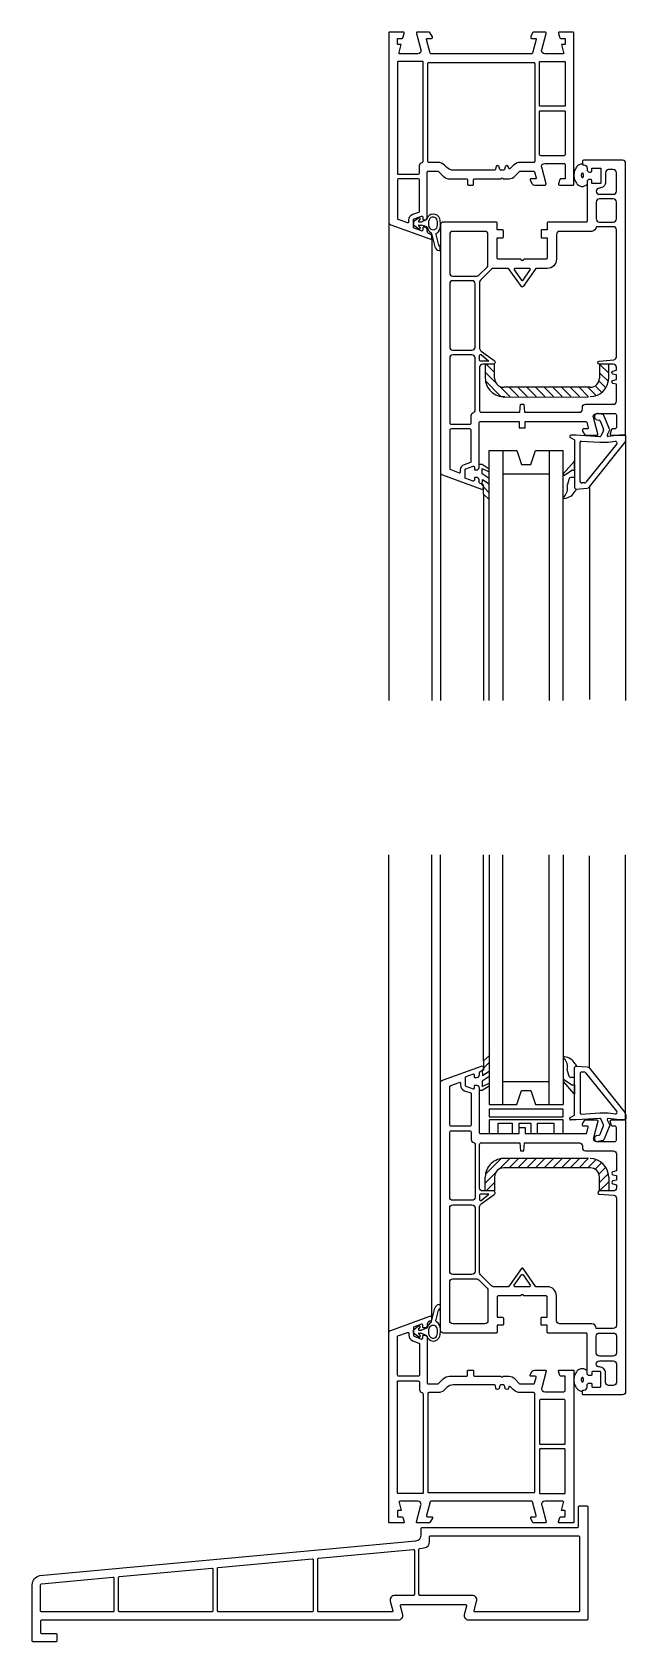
# Model space of a CAD drawing. Header units: inches. Extents: x 5 to 4439, y 354 to 1460.
# Drawn here: x 1325 to 1518, y 378 to 899 of the extents above; entities that cross this region are included whole.
import ezdxf

# ---------------------------------------------------------------- set-up
doc = ezdxf.new("R2010")
doc.units = ezdxf.units.IN
doc.header["$MEASUREMENT"] = 0
for name, color, linetype in [('FINE', 70, 'Continuous'), ('MED', 32, 'Continuous'), ('THIN', 151, 'Continuous')]:
    doc.layers.add(name, color=color, linetype=linetype)

# ---------------------------------------------------------------- blocks, each defined once
blk = doc.blocks.new('DVSI_SILL')
at = {"layer": 'FINE'}
for p, q in [((32.5, 247.9), (32.5, 167)), ((37, 167), (37, 247.9)), ((52, 167), (52, 247.9)), ((56.5, 247.9), (56.5, 167)), ((30.75, 181.14), (32.5, 182.82)), ((30.3, 178.15), (30.38, 176.36)), ((30.38, 176.36), (32.5, 177.77)), ((30.75, 181.14), (30.75, 178.95)), ((32.5, 180.65), (30.75, 178.78)), ((58.5, 176.07), (57.77, 178.3)), ((32.5, 173), (30.25, 171.56)), ((32.5, 176.04), (30.3, 174.57)), ((30.3, 174.57), (30.3, 172.86)), ((30.3, 172.86), (32.5, 173.89)), ((37, 174.5), (52, 174.5)), ((60.1, 170.49), (56.66, 174.45)), ((56.98, 174.95), (59.28, 173.35)), ((60.21, 175.73), (58.97, 175.73)), ((59.4, 173.33), (60.21, 173.33)), ((60.21, 173.33), (60.21, 170.25)), ((30.25, 171.56), (29.25, 171.56)), ((32.5, 167), (41.5, 167)), ((41.5, 167), (43, 171.5)), ((43, 171.5), (46, 171.5)), ((46, 171.5), (47.5, 167)), ((47.5, 167), (56.5, 167)), ((31.34, 144.47), (36.35, 149.47)), ((35.85, 146.14), (39.25, 149.54)), ((39.03, 146.5), (42.07, 149.54)), ((41.86, 146.5), (44.89, 149.53)), ((44.69, 146.5), (47.72, 149.53)), ((47.52, 146.5), (50.54, 149.52)), ((50.34, 146.5), (53.36, 149.52)), ((53.17, 146.5), (56.19, 149.51)), ((56, 146.5), (59.01, 149.51)), ((58.83, 146.5), (61.83, 149.5)), ((61.66, 146.5), (64.66, 149.5)), ((64.49, 146.5), (67.17, 149.18)), ((66.86, 146.04), (69, 148.19)), ((68.11, 144.46), (70.34, 146.69)), ((31.26, 141.56), (34.62, 144.92)), ((31.53, 139), (34.26, 141.73)), ((68.26, 141.79), (71.15, 144.67)), ((68.3, 139), (71.26, 141.96)), ((71.13, 139), (71.26, 139.13)), ((13.87, 96.7), (14.96, 101.06)), ((15.28, 96.99), (16.15, 100.44)), ((16.31, 102.19), (16.7, 102.22)), ((16.7, 102.22), (16.66, 100.91)), ((9.72, 95.31), (8, 93.97)), ((8, 92.97), (8, 93.97)), ((9.61, 94.12), (10.16, 94.92)), ((9.7, 93.97), (10.6, 93.97)), ((12.36, 94.58), (10.6, 93.97)), ((9.72, 91.63), (8, 92.97)), ((9.61, 92.82), (10.16, 92.02)), ((9.7, 92.97), (10.6, 92.97)), ((10.6, 92.97), (12.28, 92.15))]:
    blk.add_line(p, q, dxfattribs=at)
for centre, radius, start, end in [((56.91, 182.2), 0.3, 89.722, 246.0171), ((56.28, 177.73), 4.81, 30.2956, 82.3863), ((30.08, 178.78), 0.67, 289.6538, 360), ((54.25, 179.3), 3.66, 344.2375, 45.967), ((56.86, 174.68), 0.3, 65.2005, 228.3681), ((58.97, 176.23), 0.5, 198.061, 270), ((59.4, 173.63), 0.3, 246.2973, 270), ((59.91, 170.25), 0.3, 0, 50.3159), ((16.42, 100.69), 1.5, 93.9433, 165.9433), ((16.81, 100.23), 0.7, 102.8502, 169.7516), ((9.7, 94.07), 0.1, 149.5151, 270), ((9.9, 95.07), 0.3, 329.5151, 127.9424), ((12.16, 94.8), 0.3, 312.057, 327.7481), ((15.72, 93.71), 3.44, 124.9705, 164.2396), ((15.91, 93.44), 3.07, 156.2804, 202.752), ((14.37, 94.08), 1.41, 14.3375, 159.9946), ((13.58, 96.77), 0.3, 304.9705, 345.9433), ((15.57, 96.91), 0.3, 165.9433, 255.7794), ((14.73, 95), 1.8, 24.1959, 64.5505), ((11.55, 93.47), 4.3, 347.1829, 12.8171), ((13.21, 94.09), 3.56, 353.5125, 34.2412), ((9.7, 92.87), 0.1, 90, 210.4849), ((9.9, 91.87), 0.3, 232.0576, 30.4849), ((12.08, 91.93), 0.3, 32.2519, 47.943), ((14.45, 92.56), 2.16, 192.637, 343.6181), ((14.37, 92.74), 1.39, 200.456, 350.9694), ((11.55, 93.47), 5.2, 343.0162, 2.3764), ((64.91, 77.81), 4.91, 162.9814, 180), ((63.82, 78.15), 3.77, 143.5372, 162.9814), ((63.13, 78.66), 2.91, 119.2723, 143.5372), ((62.69, 79.44), 2.01, 90, 119.2723), ((63.21, 77.98), 0.817, 151.5468, 167.349), ((62.93, 78.14), 0.499, 127.3934, 151.5468), ((62.76, 78.36), 0.213, 90, 127.3934), ((62.69, 79.44), 2.01, 60.7277, 90), ((62.76, 78.36), 0.213, 52.6066, 90), ((62.58, 78.14), 0.499, 28.4532, 52.6066), ((62.3, 77.98), 0.817, 12.651, 28.4532), ((62.25, 78.66), 2.91, 46.6045, 60.7277), ((64.91, 77.81), 4.91, 180, 197.0186), ((63.82, 77.48), 3.77, 197.0186, 216.4628), ((63.13, 76.97), 2.91, 216.4628, 240.7277), ((62.69, 76.19), 2.01, 240.7277, 270), ((63.65, 77.89), 1.27, 167.349, 180), ((63.65, 77.89), 1.27, 180, 192.651), ((63.21, 77.79), 0.817, 192.651, 208.4532), ((62.93, 77.63), 0.499, 208.4532, 232.6066), ((62.76, 77.41), 0.213, 232.6066, 270), ((62.69, 76.19), 2.01, 270, 271.7258), ((62.76, 77.41), 0.213, 270, 307.3934), ((62.58, 77.63), 0.499, 307.3934, 331.5468), ((62.3, 77.79), 0.817, 331.5468, 347.349), ((61.86, 77.89), 1.27, 0, 12.651), ((61.86, 77.89), 1.27, 347.349, 360)]:
    blk.add_arc(centre, radius, start, end, dxfattribs=at)
at = {"layer": 'MED'}
for p, q in [((0, 92.92), (0, 247.9)), ((14, 97.47), (14, 247.9)), ((16.75, 173.92), (16.75, 247.9)), ((30.75, 181.14), (30.75, 247.9)), ((65, 178.79), (65, 247.57)), ((76.75, 162.12), (76.75, 247.9))]:
    blk.add_line(p, q, dxfattribs=at)
for points in [[(16.75, 173.92, -0.315299), (17.41, 174.86), (30.08, 179.47, -0.520567), (30.75, 179), (30.75, 178.47, -0.315299), (30.42, 178), (29.91, 177.81, 0.315299), (29.25, 176.87), (29.25, 176.47, -0.414214), (28.45, 175.67), (28.05, 175.67, -0.414214), (27.75, 175.97), (27.75, 176.6, 0.520567), (27.35, 176.88), (24.95, 176.01, 0.315299), (24.75, 175.72), (24.75, 173.22, 0.315299), (24.95, 172.93), (27.35, 172.06, 0.520567), (27.75, 172.34), (27.75, 172.97, -0.414214), (28.05, 173.27), (28.45, 173.27, -0.414214), (29.25, 172.47), (29.25, 158.1, 0.414214), (29.75, 157.6), (39.49, 157.6), (42.25, 157.6), (42.25, 159.6), (44.25, 159.6), (44.25, 157.6), (59.25, 157.6), (63.85, 157.6, 0.339454), (64.14, 157.82), (64.62, 159.62, 0.493145), (64.33, 160), (63.05, 160, -0.414214), (62.75, 160.3), (62.75, 160.7), (63.27, 161.6, -0.267949), (63.96, 162), (67.46, 162, -0.493145), (67.75, 161.62), (66.31, 156.26, 0.493145), (67.28, 155), (73.25, 155, 0.414214), (73.75, 155.5), (73.75, 159.5, 0.414214), (73.25, 160), (72.42, 160, -0.339454), (72.13, 160.22), (71.75, 161.62, -0.493145), (72.04, 162), (76.45, 162, -0.414214), (76.75, 161.7), (76.75, 149.14), (76.75, 100.98), (76.75, 74, -0.414214), (75.75, 73), (63.05, 73, -0.414214), (62.75, 73.3), (62.75, 74.2, -0.414214), (63.05, 74.5), (63.25, 74.5, 0.414214), (64.25, 75.5), (64.25, 76, -0.414214), (65.05, 76.8), (65.45, 76.8, -0.414214), (65.75, 76.5), (65.75, 75.8, 0.414214), (66.05, 75.5), (68.45, 75.5, 0.414214), (68.75, 75.8), (68.75, 80.2, 0.414214), (68.45, 80.5), (66.05, 80.5, 0.414214), (65.75, 80.2), (65.75, 79.5, -0.414214), (65.45, 79.2), (65.05, 79.2, -0.414214), (64.25, 80), (64.25, 92.7, 0.414214), (63.95, 93), (57.95, 93), (57.51, 93), (51.65, 93, -0.414214), (51.35, 93.3), (51.35, 95.5), (49.65, 95.5, -0.414214), (49.35, 95.8), (49.35, 97.8, -0.414214), (49.65, 98.1), (51.35, 98.1), (51.35, 104.7, 0.414214), (51.05, 105), (43.75, 105, 1), (42.75, 105), (35.45, 105, 0.414214), (35.15, 104.7), (35.15, 98.1), (36.85, 98.1, -0.414214), (37.15, 97.8), (37.15, 95.8, -0.414214), (36.85, 95.5), (35.15, 95.5), (35.15, 93.3, -0.414214), (34.85, 93), (29.53, 93), (17.75, 93, -0.414214), (16.75, 94), (16.75, 152.09)], [(-115.5, 11.46, -0.365982), (-113, 14.42), (8.83, 25.72, 0.365982), (10.5, 27.69), (10.5, 29.7, -0.414214), (10.8, 30), (61.2, 30, 0.414214), (61.5, 30.3), (61.5, 36.7, -0.414214), (61.8, 37), (64.2, 37, -0.414214), (64.5, 36.7), (64.5, 0.3, -0.414214), (64.2, 0), (26, 0, -0.493145), (24.55, 1.89), (25.28, 4.62, 0.493145), (24.99, 5), (4.01, 5, 0.493145), (3.72, 4.62), (4.45, 1.89, -0.493145), (3, 0), (-112.5, 0, 0.414214), (-112.8, -0.3), (-112.8, -4, 0.414214), (-112.5, -4.3), (-107.8, -4.3, -0.414214), (-107.5, -4.6), (-107.5, -6.7, -0.414214), (-107.8, -7), (-115.2, -7, -0.414214), (-115.5, -6.7)]]:
    blk.add_lwpolyline(points, format="xyb", close=True, dxfattribs=at)
blk.add_lwpolyline([(12.5, 91.47), (12.5, 76.8, 0.414214), (12.8, 76.5), (16, 76.5), (17.62, 78.12, -0.198912), (19.74, 79), (25.2, 79, 0.414214), (25.5, 79.3), (25.5, 80.7, -0.414214), (25.8, 81), (27.2, 81, -0.414214), (27.5, 80.7), (27.5, 79.3, 0.414214), (27.8, 79), (36.45, 79, 1), (37.05, 79), (39.01, 79, -0.220922), (40.88, 78.12), (42.41, 76.59, 0.198912), (42.62, 76.5), (46.98, 76.5, 0.339454), (47.27, 76.72), (47.77, 78.62, 0.493145), (47.48, 79), (46.12, 79, -0.57735), (45.86, 79.45), (46.52, 80.6, -0.267949), (47.21, 81), (50.71, 81, -0.493145), (51, 80.62), (49.56, 75.26, 0.493145), (50.53, 74), (56.7, 74, 0.414214), (57.2, 74.5), (57.2, 78.85, 0.414214), (57.05, 79), (55.67, 79, -0.339454), (55.38, 79.22), (55, 80.62, -0.493145), (55.29, 81), (59.85, 81, -0.414214), (60, 80.85), (60, 31.8, -0.414214), (59.7, 31.5), (55.29, 31.5, -0.493145), (55, 31.88), (55.38, 33.28, -0.339454), (55.67, 33.5), (56.9, 33.5, 0.414214), (57.2, 33.8), (57.2, 35.2, 0.414214), (56.9, 35.5), (55.97, 35.5), (56.67, 38.12, 0.493145), (56.38, 38.5), (50.53, 38.5, 0.493145), (49.56, 37.24), (51, 31.88, -0.493145), (50.71, 31.5), (46.92, 31.5, -0.267949), (46.66, 31.65), (46, 32.8), (46, 33.2, -0.414214), (46.3, 33.5), (47.48, 33.5, 0.493145), (47.77, 33.88), (46.6, 38.28, 0.339454), (46.31, 38.5), (13.69, 38.5, 0.339454), (13.4, 38.28), (12.23, 33.88, 0.493145), (12.52, 33.5), (13.88, 33.5, -0.57735), (14.14, 33.05), (13.34, 31.65, -0.267949), (13.08, 31.5), (9.29, 31.5, -0.493145), (9, 31.88), (10.44, 37.24, 0.493145), (9.47, 38.5), (3.62, 38.5, 0.493145), (3.33, 38.12), (4.03, 35.5), (3.1, 35.5, 0.414214), (2.8, 35.2), (2.8, 33.8, 0.414214), (3.1, 33.5), (4.33, 33.5, -0.339454), (4.62, 33.28), (5, 31.88, -0.493145), (4.71, 31.5), (0.3, 31.5, -0.414214), (0, 31.8), (0, 92.92, -0.315299), (0.66, 93.86), (13.33, 98.47, -0.520567), (14, 98), (14, 97.47, -0.315299), (13.67, 97), (13.16, 96.81, 0.315299), (12.5, 95.87), (12.5, 95.47, -0.414214), (11.7, 94.67), (11.3, 94.67, -0.414214), (11, 94.97), (11, 95.6, 0.520567), (10.6, 95.88), (8.2, 95.01, 0.315299), (8, 94.73), (8, 92.22, 0.315299), (8.2, 91.94), (10.6, 91.06, 0.520567), (11, 91.34), (11, 91.97, -0.414214), (11.3, 92.27), (11.7, 92.27, -0.414214), (12.5, 91.47)], format="xyb", dxfattribs=at)
at = {"layer": 'THIN'}
for p, q in [((30.75, 178.78), (30.75, 178.95)), ((60.21, 163.57), (60.21, 178.97)), ((60.72, 179.7), (60.72, 179.47)), ((60.75, 179.47), (64.3, 179.16)), ((63.54, 177.46), (62.55, 177.5)), ((73.86, 164.81), (63.9, 177.27)), ((65, 178.79), (76.59, 164.27)), ((62.01, 177.01), (62.01, 164.23)), ((56.5, 165.5), (32.5, 165.5)), ((32.5, 165.5), (32.5, 163)), ((32.5, 163), (56.5, 163)), ((56.5, 162), (32.5, 162)), ((32.5, 162), (32.5, 157.6)), ((56.5, 163), (56.5, 165.5)), ((56.5, 157.6), (56.5, 162)), ((58.71, 162.7), (60.21, 163.57)), ((58.71, 162.3), (58.71, 162.7)), ((60.71, 162), (59.01, 162)), ((68.4, 162.5), (60.71, 162)), ((62.33, 163.93), (68.39, 164.3)), ((68.41, 164.3), (71.08, 164.3)), ((69.58, 160.47), (68.69, 162.33)), ((70.81, 162.06), (71.64, 160.32)), ((71.12, 164.3), (73.4, 164)), ((74.81, 162), (71.12, 162.48)), ((76.51, 162), (74.81, 162)), ((76.81, 163.65), (76.81, 162.3)), ((32.5, 157.6), (35.5, 157.6)), ((35.5, 157.6), (35.5, 161)), ((35.5, 161), (40, 161)), ((40, 161), (40, 157.6)), ((40, 157.6), (42.25, 157.6)), ((42.25, 157.6), (42.25, 161)), ((42.25, 161), (46, 161)), ((46, 161), (46, 157.6)), ((46, 157.6), (48.25, 157.6)), ((48.25, 157.6), (48.25, 161)), ((48.25, 161), (53.5, 161)), ((53.5, 161), (53.5, 157.6)), ((53.5, 157.6), (56.5, 157.6)), ((67.44, 157), (68.12, 157.12)), ((68.5, 157.42), (69.59, 160.06)), ((71.64, 160.32), (69.69, 155.61)), ((69.32, 155.31), (67.81, 155.03)), ((37.09, 149.66), (64.75, 149.62)), ((65.26, 146.5), (37.26, 146.5)), ((31.26, 139), (31.26, 143.5)), ((34.26, 143.5), (34.26, 139)), ((68.26, 139), (68.26, 143.5)), ((71.26, 143.5), (71.26, 139)), ((34.26, 139), (31.26, 139)), ((71.26, 139), (68.26, 139))]:
    blk.add_line(p, q, dxfattribs=at)
for points in [[(19.75, 172.7, -0.315299), (20.08, 173.17), (22.85, 174.18, -0.520567), (23.25, 173.9), (23.25, 173.36, 0.315299), (24.57, 171.48), (26.55, 170.75, -0.315299), (26.75, 170.47), (26.75, 160.5, -0.414214), (26.25, 160), (20.25, 160, -0.414214), (19.75, 160.5)], [(19.75, 152.09), (19.75, 158, -0.414214), (20.25, 158.5), (26.25, 158.5, -0.414214), (26.75, 158), (26.75, 155.65, 0.356394), (27.55, 154.67, -0.356394), (27.95, 154.18), (27.95, 152.09), (27.95, 137, -0.414214), (26.95, 136), (20.75, 136, -0.414214), (19.75, 137)], [(67.25, 94.5, 0.413412), (65.75, 96), (55.35, 96, -0.414214), (54.35, 97), (54.35, 105, 0.414214), (51.35, 108), (47.65, 108), (43.5, 113.9, 0.518954), (43, 113.9), (38.85, 108), (33.96, 108, -0.198912), (33.26, 108.29), (29.74, 111.81, -0.198912), (29.45, 112.51), (29.45, 133.92, -0.266737), (29.95, 134.79), (34.2, 137.85, 0.266737), (34.45, 138.29), (34.45, 138.5, 0.41424), (33.95, 139), (30.45, 139, -0.41424), (29.45, 140), (29.45, 154.1, -0.414214), (29.95, 154.6), (42.5, 154.6), (42.73, 152), (43.77, 152), (44, 154.6), (61.75, 154.6, -0.414214), (62.75, 153.6), (62.75, 153, 0.414214), (63.75, 152), (72.75, 152, -0.414214), (73.75, 151), (73.75, 145.5), (72.64, 145.24, 0.791288), (72.64, 144.27), (73.75, 144), (73.75, 142.5), (72.64, 142.24, 0.791288), (72.64, 141.27), (73.75, 141), (73.75, 140, -0.41424), (72.75, 139), (68.25, 139), (68.25, 139, 0.932064), (68.18, 138.01), (72.89, 137.62, -0.37361), (73.75, 136.63), (73.75, 95.5, -0.414214), (72.75, 94.5), (67.26, 94.5)], [(29.45, 137.7), (29.45, 136.18, 0.57886), (29.9, 135.92), (32.47, 138), (29.75, 138, 0.414187)], [(26.95, 134.5, -0.414214), (27.95, 133.5), (27.95, 113, -0.414214), (26.95, 112), (20.75, 112, -0.414214), (19.75, 113), (19.75, 133.5, -0.414214), (20.75, 134.5)], [(19.75, 109.5, -0.414214), (20.75, 110.5), (28.51, 110.5, -0.198912), (29.22, 110.21), (31.86, 107.57, -0.198912), (32.15, 106.86), (32.15, 97, -0.414214), (31.15, 96), (29.53, 96), (20.75, 96, -0.414214), (19.75, 97)], [(43, 111.82, -0.518954), (43.5, 111.82), (45.85, 108.47, -0.607684), (45.6, 108), (40.9, 108, -0.607684), (40.65, 108.47)], [(2.8, 79.5), (2.8, 91.77, -0.315299), (3, 92.05), (6.1, 93.18, -0.520567), (6.5, 92.9), (6.5, 92.36, 0.315299), (7.82, 90.48), (9.8, 89.76, -0.315299), (10, 89.47), (10, 79.5, -0.414214), (9.5, 79), (3.3, 79, -0.414214)], [(73.75, 86.5, -0.414214), (72.75, 85.5), (68.25, 85.5, -0.414214), (67.25, 86.5), (67.25, 92, -0.414214), (68.25, 93), (72.75, 93, -0.414214), (73.75, 92)], [(73.75, 77, -0.414214), (72.75, 76), (71.25, 76, -0.414214), (70.25, 77), (70.25, 80, 0.414214), (68.25, 82, -0.414214), (67.25, 83, -0.414214), (68.25, 84), (72.75, 84, -0.414214), (73.75, 83)], [(10.9, 41), (3.1, 41, -0.414214), (2.8, 41.3), (2.8, 77.2, -0.414214), (3.1, 77.5), (9.5, 77.5, -0.414214), (10, 77), (10, 74.7, 0.356394), (10.8, 73.72, -0.356394), (11.2, 73.23), (11.2, 41.3, -0.414214)], [(57.2, 71, 0.414214), (56.7, 71.5), (49.3, 71.5, 0.414214), (48.8, 71), (48.8, 57.3, 0.414214), (49.1, 57), (56.9, 57, 0.414214), (57.2, 57.3), (57.2, 71)], [(49.1, 41), (56.9, 41, 0.414214), (57.2, 41.3), (57.2, 55.2, 0.414214), (56.9, 55.5), (49.1, 55.5, 0.414214), (48.8, 55.2), (48.8, 41.3, 0.414214)], [(10.05, 23.19), (11.53, 23.44, 0.365982), (13.2, 25.41), (13.2, 27, -0.414214), (13.5, 27.3), (61.5, 27.3, -0.414214), (61.8, 27), (61.8, 3, -0.414214), (61.5, 2.7), (27.95, 2.7, -0.493145), (27.67, 3.08), (28.48, 6.11, 0.493145), (27.03, 8), (10.1, 8, -0.414214), (9.8, 8.3), (9.8, 22.89, -0.365982)], [(8.3, 22.63), (8.3, 8.3, -0.414214), (8, 8), (1.97, 8, 0.493145), (0.52, 6.11), (1.33, 3.08, -0.493145), (1.05, 2.7), (-22.7, 2.7, -0.414214), (-23, 3), (-23, 19.78, -0.387387), (-22.73, 20.08), (7.97, 22.93, -0.441558)], [(-57, 16.57), (-57, 3, -0.414214), (-57.3, 2.7), (-87.2, 2.7, -0.414214), (-87.5, 3), (-87.5, 13.8, -0.387387), (-87.23, 14.1), (-57.33, 16.87, -0.441558)], [(-24.5, 19.59), (-24.5, 3, -0.414214), (-24.8, 2.7), (-55.2, 2.7, -0.414214), (-55.5, 3), (-55.5, 16.77, -0.387387), (-55.23, 17.07), (-24.83, 19.89, -0.441558)], [(-112.53, 11.75), (-89.33, 13.91, -0.441558), (-89, 13.61), (-89, 3, -0.414214), (-89.3, 2.7), (-112.5, 2.7, -0.414214), (-112.8, 3), (-112.8, 11.46, -0.387387)]]:
    blk.add_lwpolyline(points, format="xyb", close=True, dxfattribs=at)
blk.add_lwpolyline([(47.3, 73.4, 0.414214), (47, 73.7), (42.58, 73.7, -0.198912), (40.46, 74.58), (39.38, 75.66, 0.606815), (38.88, 75.5), (38.82, 75.19, -0.8391), (37.68, 75.19), (37.54, 75.95, 0.36397), (37.25, 76.2), (36.25, 76.2, 0.36397), (35.96, 75.95), (35.82, 75.19, -0.8391), (34.68, 75.19), (34.54, 75.95, 0.36397), (34.25, 76.2), (20.9, 76.2, 0.198912), (18.78, 75.32), (18.04, 74.58, -0.198912), (15.92, 73.7), (13, 73.7, 0.414214), (12.7, 73.4), (12.7, 41.6, 0.414214), (13, 41.3), (47, 41.3, 0.414214), (47.3, 41.6), (47.3, 73.4)], format="xyb", dxfattribs=at)
for centre, radius, start, end in [((60.71, 178.97), 0.5, 88.5203, 180), ((60.71, 178.97), 0.5, 85, 180), ((60.22, 179.7), 0.5, 360, 65.2077), ((62.51, 177.01), 0.5, 85, 180), ((63.51, 176.96), 0.5, 38.6198, 87.3304), ((64.22, 178.16), 1, 38.6198, 85), ((59.01, 162.3), 0.3, 180, 270), ((62.31, 164.23), 0.3, 180, 274.2927), ((68.41, 164), 0.3, 90, 94.2927), ((68.42, 162.2), 0.3, 25.4867, 93.6852), ((71.09, 162.18), 0.3, 82.5496, 205.4867), ((71.08, 164), 0.3, 82.5496, 90), ((73.47, 164.49), 0.5, 262.5496, 38.6198), ((76.51, 162.3), 0.3, 270, 360), ((75.81, 163.65), 1, 0, 38.6198), ((67.62, 156.01), 1, 100.4865, 280.4868), ((68.03, 157.62), 0.5, 280.4867, 337.4867), ((69.13, 160.25), 0.5, 337.4867, 25.4867), ((69.23, 155.8), 0.5, 280.4867, 337.4867), ((37.32, 143.5), 6.05, 87.2802, 180), ((37.26, 143.5), 3, 90, 180), ((65.25, 143.49), 6.01, 0.0957, 89.9043), ((65.26, 143.5), 3, 0, 90)]:
    blk.add_arc(centre, radius, start, end, dxfattribs=at)
blk = doc.blocks.new('DVSI_HEADER')
at = {"layer": 'FINE'}
for p, q in [((9.72, -60.13), (8, -61.47)), ((8, -61.47), (8, -62.47)), ((9.72, -63.81), (8, -62.47)), ((9.61, -61.32), (10.16, -60.52)), ((9.7, -61.47), (10.6, -61.47)), ((9.7, -62.47), (10.6, -62.47)), ((10.6, -61.47), (12.28, -60.65)), ((12.36, -63.08), (10.6, -62.47)), ((9.61, -62.62), (10.16, -63.42)), ((13.87, -65.2), (14.96, -69.56)), ((15.28, -65.49), (16.15, -68.94)), ((16.31, -70.69), (16.7, -70.72)), ((16.7, -70.72), (16.66, -69.41)), ((31.53, -107.5), (34.26, -110.23)), ((68.3, -107.5), (71.26, -110.46)), ((71.13, -107.5), (71.26, -107.63)), ((31.26, -110.06), (34.62, -113.42)), ((31.34, -112.97), (36.35, -117.97)), ((35.85, -114.64), (39.25, -118.04)), ((66.86, -114.54), (69, -116.69)), ((68.11, -112.96), (70.34, -115.19)), ((68.26, -110.29), (71.15, -113.17)), ((39.03, -115), (42.07, -118.04)), ((41.86, -115), (44.89, -118.03)), ((44.69, -115), (47.72, -118.03)), ((47.52, -115), (50.54, -118.02)), ((50.34, -115), (53.36, -118.02)), ((53.17, -115), (56.19, -118.01)), ((56, -115), (59.01, -118.01)), ((58.83, -115), (61.83, -118)), ((61.66, -115), (64.66, -118)), ((64.49, -115), (67.17, -117.68)), ((32.5, -216.4), (32.5, -135.5)), ((32.5, -135.5), (41.5, -135.5)), ((37, -135.5), (37, -216.4)), ((41.5, -135.5), (43, -140)), ((46, -140), (47.5, -135.5)), ((47.5, -135.5), (56.5, -135.5)), ((52, -135.5), (52, -216.4)), ((56.5, -216.4), (56.5, -135.5)), ((30.25, -140.06), (29.25, -140.06)), ((32.5, -141.5), (30.25, -140.06)), ((43, -140), (46, -140)), ((60.1, -138.99), (56.66, -142.95)), ((60.21, -141.83), (60.21, -138.75)), ((30.3, -141.36), (32.5, -142.39)), ((30.3, -143.07), (30.3, -141.36)), ((32.5, -144.54), (30.3, -143.07)), ((30.3, -146.65), (30.38, -144.86)), ((30.38, -144.86), (32.5, -146.27)), ((37, -143), (52, -143)), ((56.98, -143.45), (59.28, -141.85)), ((58.5, -144.57), (57.77, -146.8)), ((60.21, -144.23), (58.97, -144.23)), ((59.4, -141.83), (60.21, -141.83)), ((30.75, -147.28), (30.75, -147.45)), ((32.5, -149.15), (30.75, -147.28)), ((30.75, -149.64), (30.75, -147.45)), ((30.75, -149.64), (32.5, -151.32)), ((60.72, -148.2), (60.72, -147.97))]:
    blk.add_line(p, q, dxfattribs=at)
for centre, radius, start, end in [((64.91, -46.31), 4.91, 162.9814, 180), ((64.91, -46.31), 4.91, 180, 197.0186), ((63.82, -45.98), 3.77, 143.5372, 162.9814), ((63.13, -45.47), 2.91, 119.2723, 143.5372), ((62.69, -44.69), 2.01, 90, 119.2723), ((63.65, -46.39), 1.27, 167.349, 180), ((63.65, -46.39), 1.27, 180, 192.651), ((63.21, -46.29), 0.817, 151.5468, 167.349), ((63.21, -46.48), 0.817, 192.651, 208.4532), ((62.93, -46.13), 0.499, 127.3934, 151.5468), ((62.93, -46.64), 0.499, 208.4532, 232.6066), ((62.76, -45.91), 0.213, 90, 127.3934), ((62.69, -44.69), 2.01, 88.2742, 90), ((62.76, -45.91), 0.213, 52.6066, 90), ((62.58, -46.13), 0.499, 28.4532, 52.6066), ((62.58, -46.64), 0.499, 307.3934, 331.5468), ((62.3, -46.29), 0.817, 12.651, 28.4532), ((62.3, -46.48), 0.817, 331.5468, 347.349), ((61.86, -46.39), 1.27, 0, 12.651), ((61.86, -46.39), 1.27, 347.349, 360), ((63.82, -46.65), 3.77, 197.0186, 216.4628), ((63.13, -47.16), 2.91, 216.4628, 240.7277), ((62.69, -47.94), 2.01, 240.7277, 270), ((62.76, -46.86), 0.213, 232.6066, 270), ((62.69, -47.94), 2.01, 270, 299.2723), ((62.76, -46.86), 0.213, 270, 307.3934), ((62.25, -47.16), 2.91, 299.2723, 313.3955), ((9.7, -61.37), 0.1, 149.5151, 270), ((9.7, -62.57), 0.1, 90, 210.4849), ((9.9, -60.37), 0.3, 329.5151, 127.9424), ((12.08, -60.43), 0.3, 312.057, 327.7481), ((14.45, -61.06), 2.16, 16.3819, 167.363), ((15.91, -61.94), 3.07, 157.248, 203.7196), ((14.37, -61.24), 1.39, 9.0306, 159.544), ((11.55, -61.97), 4.3, 347.1829, 12.8171), ((13.21, -62.59), 3.56, 325.7588, 6.4875), ((11.55, -61.97), 5.2, 357.6236, 16.9838), ((9.9, -63.57), 0.3, 232.0576, 30.4849), ((12.16, -63.3), 0.3, 32.2519, 47.943), ((15.72, -62.21), 3.44, 195.7604, 235.0295), ((14.37, -62.58), 1.41, 200.0054, 345.6625), ((13.58, -65.27), 0.3, 14.0567, 55.0295), ((15.57, -65.41), 0.3, 104.2206, 194.0567), ((14.73, -63.5), 1.8, 295.4495, 335.8041), ((16.42, -69.19), 1.5, 194.0567, 266.0567), ((16.81, -68.73), 0.7, 190.2484, 257.1498), ((59.91, -138.75), 0.3, 309.6841, 360), ((56.86, -143.18), 0.3, 131.6319, 294.7995), ((58.97, -144.73), 0.5, 90, 161.939), ((59.4, -142.13), 0.3, 90, 113.7027), ((30.08, -147.28), 0.67, 0, 70.3462), ((56.91, -150.7), 0.3, 113.9829, 270.278), ((54.25, -147.8), 3.66, 314.033, 15.7625), ((56.28, -146.23), 4.81, 277.6137, 329.7044), ((60.22, -148.2), 0.5, 294.7923, 0)]:
    blk.add_arc(centre, radius, start, end, dxfattribs=at)
at = {"layer": 'MED'}
for p, q in [((0, -61.42), (0, -216.4)), ((14, -65.97), (14, -216.4)), ((76.75, -130.62), (76.75, -216.4)), ((16.75, -142.42), (16.75, -216.4)), ((30.75, -149.64), (30.75, -216.4)), ((65, -147.29), (65, -216.07))]:
    blk.add_line(p, q, dxfattribs=at)
blk.add_lwpolyline([(12.5, -59.97), (12.5, -45.3, -0.414214), (12.8, -45), (16, -45), (17.62, -46.62, 0.198912), (19.74, -47.5), (25.2, -47.5, -0.414214), (25.5, -47.8), (25.5, -49.2, 0.414214), (25.8, -49.5), (27.2, -49.5, 0.414214), (27.5, -49.2), (27.5, -47.8, -0.414214), (27.8, -47.5), (36.45, -47.5, -1), (37.05, -47.5), (39.01, -47.5, 0.220922), (40.88, -46.62), (42.41, -45.09, -0.198912), (42.62, -45), (46.98, -45, -0.339454), (47.27, -45.22), (47.77, -47.12, -0.493145), (47.48, -47.5), (46.12, -47.5, 0.57735), (45.86, -47.95), (46.52, -49.1, 0.267949), (47.21, -49.5), (50.71, -49.5, 0.493145), (51, -49.12), (49.56, -43.76, -0.493145), (50.53, -42.5), (56.7, -42.5, -0.414214), (57.2, -43), (57.2, -47.35, -0.414214), (57.05, -47.5), (55.67, -47.5, 0.339454), (55.38, -47.72), (55, -49.12, 0.493145), (55.29, -49.5), (59.85, -49.5, 0.414214), (60, -49.35), (60, -0.3, 0.414214), (59.7, 0), (55.29, 0, 0.493145), (55, -0.38), (55.38, -1.78, 0.339454), (55.67, -2), (56.9, -2, -0.414214), (57.2, -2.3), (57.2, -3.7, -0.414214), (56.9, -4), (55.97, -4), (56.67, -6.62, -0.493145), (56.38, -7), (50.53, -7, -0.493145), (49.56, -5.74), (51, -0.38, 0.493145), (50.71, 0), (46.92, 0, 0.267949), (46.66, -0.15), (46, -1.3), (46, -1.7, 0.414214), (46.3, -2), (47.48, -2, -0.493145), (47.77, -2.38), (46.6, -6.78, -0.339454), (46.31, -7), (13.69, -7, -0.339454), (13.4, -6.78), (12.23, -2.38, -0.493145), (12.52, -2), (13.88, -2, 0.57735), (14.14, -1.55), (13.34, -0.15, 0.267949), (13.08, 0), (9.29, 0, 0.493145), (9, -0.38), (10.44, -5.74, -0.493145), (9.47, -7), (3.62, -7, -0.493145), (3.33, -6.62), (4.03, -4), (3.1, -4, -0.414214), (2.8, -3.7), (2.8, -2.3, -0.414214), (3.1, -2), (4.33, -2, 0.339454), (4.62, -1.78), (5, -0.38, 0.493145), (4.71, 0), (0.3, 0, 0.414214), (0, -0.3), (0, -61.42, 0.315299), (0.66, -62.36), (13.33, -66.97, 0.520567), (14, -66.5), (14, -65.97, 0.315299), (13.67, -65.5), (13.16, -65.31, -0.315299), (12.5, -64.37), (12.5, -63.97, 0.414214), (11.7, -63.17), (11.3, -63.17, 0.414214), (11, -63.47), (11, -64.1, -0.520567), (10.6, -64.38), (8.2, -63.51, -0.315299), (8, -63.23), (8, -60.72, -0.315299), (8.2, -60.44), (10.6, -59.56, -0.520567), (11, -59.84), (11, -60.47, 0.414214), (11.3, -60.77), (11.7, -60.77, 0.414214), (12.5, -59.97)], format="xyb", dxfattribs=at)
blk.add_lwpolyline([(16.75, -142.42, 0.315299), (17.41, -143.36), (30.08, -147.97, 0.520567), (30.75, -147.5), (30.75, -146.97, 0.315299), (30.42, -146.5), (29.91, -146.31, -0.315299), (29.25, -145.37), (29.25, -144.97, 0.414214), (28.45, -144.17), (28.05, -144.17, 0.414214), (27.75, -144.47), (27.75, -145.1, -0.520567), (27.35, -145.38), (24.95, -144.51, -0.315299), (24.75, -144.22), (24.75, -141.72, -0.315299), (24.95, -141.43), (27.35, -140.56, -0.520567), (27.75, -140.84), (27.75, -141.47, 0.414214), (28.05, -141.77), (28.45, -141.77, 0.414214), (29.25, -140.97), (29.25, -126.6, -0.414214), (29.75, -126.1), (39.49, -126.1), (42.25, -126.1), (42.25, -128.1), (44.25, -128.1), (44.25, -126.1), (59.25, -126.1), (63.85, -126.1, -0.339454), (64.14, -126.32), (64.62, -128.12, -0.493145), (64.33, -128.5), (63.05, -128.5, 0.414214), (62.75, -128.8), (62.75, -129.2), (63.27, -130.1, 0.267949), (63.96, -130.5), (67.46, -130.5, 0.493145), (67.75, -130.12), (66.31, -124.76, -0.493145), (67.28, -123.5), (73.25, -123.5, -0.414214), (73.75, -124), (73.75, -128, -0.414214), (73.25, -128.5), (72.42, -128.5, 0.339454), (72.13, -128.72), (71.75, -130.12, 0.493145), (72.04, -130.5), (76.45, -130.5, 0.414214), (76.75, -130.2), (76.75, -117.64), (76.75, -69.48), (76.75, -42.5, 0.414214), (75.75, -41.5), (63.05, -41.5, 0.414214), (62.75, -41.8), (62.75, -42.7, 0.414214), (63.05, -43), (63.25, -43, -0.414214), (64.25, -44), (64.25, -44.5, 0.414214), (65.05, -45.3), (65.45, -45.3, 0.414214), (65.75, -45), (65.75, -44.3, -0.414214), (66.05, -44), (68.45, -44, -0.414214), (68.75, -44.3), (68.75, -48.7, -0.414214), (68.45, -49), (66.05, -49, -0.414214), (65.75, -48.7), (65.75, -48, 0.414214), (65.45, -47.7), (65.05, -47.7, 0.414214), (64.25, -48.5), (64.25, -61.2, -0.414214), (63.95, -61.5), (57.95, -61.5), (57.51, -61.5), (51.65, -61.5, 0.414214), (51.35, -61.8), (51.35, -64), (49.65, -64, 0.414214), (49.35, -64.3), (49.35, -66.3, 0.414214), (49.65, -66.6), (51.35, -66.6), (51.35, -73.2, -0.414214), (51.05, -73.5), (43.75, -73.5, -1), (42.75, -73.5), (35.45, -73.5, -0.414214), (35.15, -73.2), (35.15, -66.6), (36.85, -66.6, 0.414214), (37.15, -66.3), (37.15, -64.3, 0.414214), (36.85, -64), (35.15, -64), (35.15, -61.8, 0.414214), (34.85, -61.5), (29.53, -61.5), (17.75, -61.5, 0.414214), (16.75, -62.5), (16.75, -120.59)], format="xyb", close=True, dxfattribs=at)
at = {"layer": 'THIN'}
for p, q in [((34.26, -107.5), (31.26, -107.5)), ((31.26, -107.5), (31.26, -112)), ((34.26, -112), (34.26, -107.5)), ((71.26, -107.5), (68.26, -107.5)), ((68.26, -107.5), (68.26, -112)), ((71.26, -112), (71.26, -107.5)), ((37.09, -118.16), (64.75, -118.12)), ((65.26, -115), (37.26, -115)), ((69.32, -123.81), (67.81, -123.53)), ((71.64, -128.82), (69.69, -124.11)), ((67.44, -125.5), (68.12, -125.62)), ((68.5, -125.92), (69.59, -128.56)), ((69.58, -128.97), (68.69, -130.83)), ((70.81, -130.56), (71.64, -128.82)), ((58.71, -130.8), (58.71, -131.2)), ((58.71, -131.2), (60.21, -132.07)), ((60.71, -130.5), (59.01, -130.5)), ((60.21, -132.07), (60.21, -147.47)), ((68.4, -131), (60.71, -130.5)), ((62.01, -145.51), (62.01, -132.73)), ((62.33, -132.43), (68.39, -132.8)), ((73.86, -133.31), (63.9, -145.77)), ((65, -147.29), (76.59, -132.77)), ((68.41, -132.8), (71.08, -132.8)), ((74.81, -130.5), (71.12, -130.98)), ((71.12, -132.8), (73.4, -132.5)), ((76.51, -130.5), (74.81, -130.5)), ((76.81, -132.15), (76.81, -130.8)), ((63.54, -145.96), (62.55, -146)), ((60.75, -147.97), (64.3, -147.66))]:
    blk.add_line(p, q, dxfattribs=at)
for points in [[(10.9, -9.5), (3.1, -9.5, 0.414214), (2.8, -9.8), (2.8, -45.7, 0.414214), (3.1, -46), (9.5, -46, 0.414214), (10, -45.5), (10, -43.2, -0.356394), (10.8, -42.22, 0.356394), (11.2, -41.73), (11.2, -9.8, 0.414214)], [(49.1, -9.5), (56.9, -9.5, -0.414214), (57.2, -9.8), (57.2, -23.7, -0.414214), (56.9, -24), (49.1, -24, -0.414214), (48.8, -23.7), (48.8, -9.8, -0.414214)], [(57.2, -39.5, -0.414214), (56.7, -40), (49.3, -40, -0.414214), (48.8, -39.5), (48.8, -25.8, -0.414214), (49.1, -25.5), (56.9, -25.5, -0.414214), (57.2, -25.8), (57.2, -39.5)], [(73.75, -45.5, 0.414214), (72.75, -44.5), (71.25, -44.5, 0.414214), (70.25, -45.5), (70.25, -48.5, -0.414214), (68.25, -50.5, 0.414214), (67.25, -51.5, 0.414214), (68.25, -52.5), (72.75, -52.5, 0.414214), (73.75, -51.5)], [(2.8, -48), (2.8, -60.27, 0.315299), (3, -60.55), (6.1, -61.68, 0.520567), (6.5, -61.4), (6.5, -60.86, -0.315299), (7.82, -58.98), (9.8, -58.26, 0.315299), (10, -57.97), (10, -48, 0.414214), (9.5, -47.5), (3.3, -47.5, 0.414214)], [(73.75, -55, 0.414214), (72.75, -54), (68.25, -54, 0.414214), (67.25, -55), (67.25, -60.5, 0.414214), (68.25, -61.5), (72.75, -61.5, 0.414214), (73.75, -60.5)], [(19.75, -78, 0.414214), (20.75, -79), (28.51, -79, 0.198912), (29.22, -78.71), (31.86, -76.07, 0.198912), (32.15, -75.36), (32.15, -65.5, 0.414214), (31.15, -64.5), (29.53, -64.5), (20.75, -64.5, 0.414214), (19.75, -65.5)], [(67.25, -63, -0.413412), (65.75, -64.5), (55.35, -64.5, 0.414214), (54.35, -65.5), (54.35, -73.5, -0.414214), (51.35, -76.5), (47.65, -76.5), (43.5, -82.4, -0.518954), (43, -82.4), (38.85, -76.5), (33.96, -76.5, 0.198912), (33.26, -76.79), (29.74, -80.31, 0.198912), (29.45, -81.01), (29.45, -102.42, 0.266737), (29.95, -103.29), (34.2, -106.35, -0.266737), (34.45, -106.79), (34.45, -107, -0.41424), (33.95, -107.5), (30.45, -107.5, 0.41424), (29.45, -108.5), (29.45, -122.6, 0.414214), (29.95, -123.1), (42.5, -123.1), (42.73, -120.5), (43.77, -120.5), (44, -123.1), (61.75, -123.1, 0.414214), (62.75, -122.1), (62.75, -121.5, -0.414214), (63.75, -120.5), (72.75, -120.5, 0.414214), (73.75, -119.5), (73.75, -114), (72.64, -113.74, -0.791288), (72.64, -112.77), (73.75, -112.5), (73.75, -111), (72.64, -110.74, -0.791288), (72.64, -109.77), (73.75, -109.5), (73.75, -108.5, 0.41424), (72.75, -107.5), (68.25, -107.5), (68.25, -107.5, -0.932064), (68.18, -106.51), (72.89, -106.12, 0.37361), (73.75, -105.13), (73.75, -64, 0.414214), (72.75, -63), (67.26, -63)], [(43, -80.32, 0.518954), (43.5, -80.32), (45.85, -76.97, 0.607684), (45.6, -76.5), (40.9, -76.5, 0.607684), (40.65, -76.97)], [(26.95, -103, 0.414214), (27.95, -102), (27.95, -81.5, 0.414214), (26.95, -80.5), (20.75, -80.5, 0.414214), (19.75, -81.5), (19.75, -102, 0.414214), (20.75, -103)], [(19.75, -120.59), (19.75, -126.5, 0.414214), (20.25, -127), (26.25, -127, 0.414214), (26.75, -126.5), (26.75, -124.15, -0.356394), (27.55, -123.17, 0.356394), (27.95, -122.68), (27.95, -120.59), (27.95, -105.5, 0.414214), (26.95, -104.5), (20.75, -104.5, 0.414214), (19.75, -105.5)], [(29.45, -106.2), (29.45, -104.68, -0.57886), (29.9, -104.42), (32.47, -106.5), (29.75, -106.5, -0.414187)], [(19.75, -141.2, 0.315299), (20.08, -141.67), (22.85, -142.68, 0.520567), (23.25, -142.4), (23.25, -141.86, -0.315299), (24.57, -139.98), (26.55, -139.25, 0.315299), (26.75, -138.97), (26.75, -129, 0.414214), (26.25, -128.5), (20.25, -128.5, 0.414214), (19.75, -129)]]:
    blk.add_lwpolyline(points, format="xyb", close=True, dxfattribs=at)
blk.add_lwpolyline([(47.3, -41.9, -0.414214), (47, -42.2), (42.58, -42.2, 0.198912), (40.46, -43.08), (39.38, -44.16, -0.606815), (38.88, -44), (38.82, -43.69, 0.8391), (37.68, -43.69), (37.54, -44.45, -0.36397), (37.25, -44.7), (36.25, -44.7, -0.36397), (35.96, -44.45), (35.82, -43.69, 0.8391), (34.68, -43.69), (34.54, -44.45, -0.36397), (34.25, -44.7), (20.9, -44.7, -0.198912), (18.78, -43.82), (18.04, -43.08, 0.198912), (15.92, -42.2), (13, -42.2, -0.414214), (12.7, -41.9), (12.7, -10.1, -0.414214), (13, -9.8), (47, -9.8, -0.414214), (47.3, -10.1), (47.3, -41.9)], format="xyb", dxfattribs=at)
for centre, radius, start, end in [((37.32, -112), 6.05, 180, 272.7198), ((37.26, -112), 3, 180, 270), ((65.25, -111.99), 6.01, 270.0957, 359.9043), ((65.26, -112), 3, 270, 0), ((67.62, -124.51), 1, 79.5132, 259.5135), ((69.23, -124.3), 0.5, 22.5133, 79.5133), ((68.03, -126.12), 0.5, 22.5133, 79.5133), ((69.13, -128.75), 0.5, 334.5133, 22.5133), ((59.01, -130.8), 0.3, 90, 180), ((62.31, -132.73), 0.3, 85.7073, 180), ((68.41, -132.5), 0.3, 265.7073, 270), ((68.42, -130.7), 0.3, 266.3148, 334.5133), ((71.09, -130.68), 0.3, 154.5133, 277.4504), ((71.08, -132.5), 0.3, 270, 277.4504), ((73.47, -132.99), 0.5, 321.3802, 97.4504), ((76.51, -130.8), 0.3, 0, 90), ((75.81, -132.15), 1, 321.3802, 360), ((62.51, -145.51), 0.5, 180, 275), ((63.51, -145.46), 0.5, 272.6696, 321.3802), ((60.71, -147.47), 0.5, 180, 275), ((60.71, -147.47), 0.5, 180, 271.4797), ((64.22, -146.66), 1, 275, 321.3802)]:
    blk.add_arc(centre, radius, start, end, dxfattribs=at)

msp = doc.modelspace()

# ---------------------------------------------------------------- block references
for name, p in [('DVSI_HEADER', (1440.71, 899.13)), ('DVSI_SILL', (1440.71, 384.83))]:
    msp.add_blockref(name, p)

doc.saveas('drawing.dxf')
